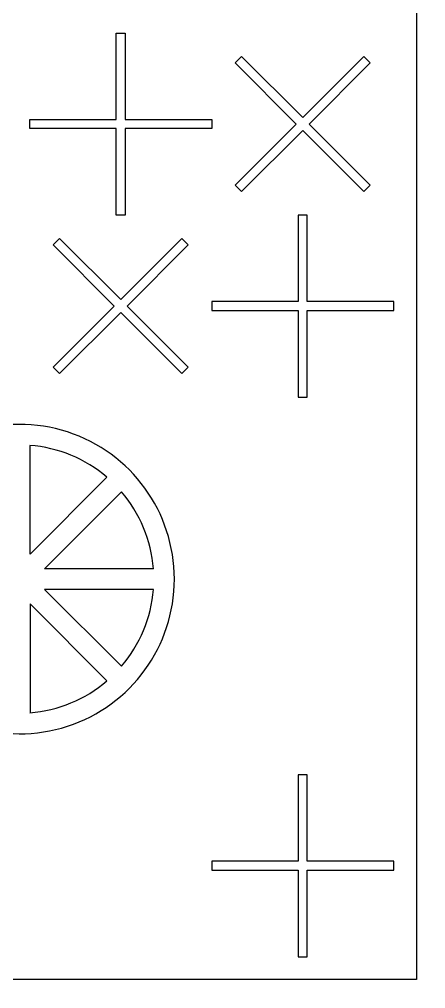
# Model space of a CAD drawing. Header units: inches. Extents: x -271009 to 5700, y -37000 to 38138.
# Drawn here: x -127265 to -125000, y 8628 to 14032 of the extents above; entities that cross this region are included whole.
import ezdxf

# ---------------------------------------------------------------- set-up
doc = ezdxf.new("R2010")
doc.units = ezdxf.units.IN
doc.header["$MEASUREMENT"] = 0

msp = doc.modelspace()

# ---------------------------------------------------------------- linework, layer by layer
for p, q in [((-126725.5, 13474.1), (-126725.5, 13956.3)), ((-126725.5, 13956.3), (-126674.7, 13956.3)), ((-126674.7, 13956.3), (-126674.7, 13474.1)), ((-126061.9, 13789.7), (-126026, 13825.5)), ((-125721, 13448.8), (-126061.9, 13789.7)), ((-126026, 13825.5), (-125685.1, 13484.6)), ((-125685.1, 13484.6), (-125344.2, 13825.5)), ((-125308.3, 13789.7), (-125649.2, 13448.8)), ((-125344.2, 13825.5), (-125308.3, 13789.7)), ((-127207.6, 13423.4), (-127207.6, 13474.1)), ((-127207.6, 13474.1), (-126725.5, 13474.1)), ((-126674.7, 13474.1), (-126192.6, 13474.1)), ((-126192.6, 13474.1), (-126192.6, 13423.4)), ((-126725.5, 13423.4), (-127207.6, 13423.4)), ((-126725.5, 12941.3), (-126725.5, 13423.4)), ((-126192.6, 13423.4), (-126674.7, 13423.4)), ((-126674.7, 13423.4), (-126674.7, 12941.3)), ((-126061.9, 13107.8), (-125721, 13448.8)), ((-125685.1, 13412.9), (-126026, 13072)), ((-125344.2, 13072), (-125685.1, 13412.9)), ((-125649.2, 13448.8), (-125308.3, 13107.8)), ((-126026, 13072), (-126061.9, 13107.8)), ((-125308.3, 13107.8), (-125344.2, 13072)), ((-126674.7, 12941.3), (-126725.5, 12941.3)), ((-125659.8, 12941.3), (-125710.5, 12941.3)), ((-125710.5, 12941.3), (-125710.5, 12459.1)), ((-125659.8, 12459.1), (-125659.8, 12941.3)), ((-127041, 12810.5), (-127076.9, 12774.7)), ((-126700.1, 12469.6), (-127041, 12810.5)), ((-126359.2, 12810.5), (-126700.1, 12469.6)), ((-126323.3, 12774.7), (-126359.2, 12810.5)), ((-127076.9, 12774.7), (-126736, 12433.8)), ((-126664.2, 12433.8), (-126323.3, 12774.7)), ((-126736, 12433.8), (-127076.9, 12092.8)), ((-126323.3, 12092.8), (-126664.2, 12433.8)), ((-126192.6, 12459.1), (-126192.6, 12408.4)), ((-125710.5, 12459.1), (-126192.6, 12459.1)), ((-125177.6, 12459.1), (-125659.8, 12459.1)), ((-125177.6, 12408.4), (-125177.6, 12459.1)), ((-127041, 12057), (-126700.1, 12397.9)), ((-126700.1, 12397.9), (-126359.2, 12057)), ((-126192.6, 12408.4), (-125710.5, 12408.4)), ((-125710.5, 12408.4), (-125710.5, 11926.3)), ((-125659.8, 11926.3), (-125659.8, 12408.4)), ((-125659.8, 12408.4), (-125177.6, 12408.4)), ((-127076.9, 12092.8), (-127041, 12057)), ((-126359.2, 12057), (-126323.3, 12092.8)), ((-125710.5, 11926.3), (-125659.8, 11926.3)), ((-127205.9, 11050.1), (-127205.9, 11656.8)), ((-126777, 11479.1), (-127205.9, 11050.1)), ((-126695.6, 11397.7), (-127124.6, 10968.8)), ((-126517.9, 10968.8), (-127124.6, 10968.8)), ((-126517.9, 10853.7), (-127124.6, 10853.7)), ((-126695.6, 10424.8), (-127124.6, 10853.7)), ((-127205.9, 10772.4), (-127205.9, 10165.7)), ((-126777, 10343.4), (-127205.9, 10772.4)), ((-125659.8, 9820.1), (-125710.5, 9820.1)), ((-125710.5, 9820.1), (-125710.5, 9338)), ((-125659.8, 9338), (-125659.8, 9820.1)), ((-126192.6, 9338), (-126192.6, 9287.3)), ((-125710.5, 9338), (-126192.6, 9338)), ((-125177.6, 9338), (-125659.8, 9338)), ((-125177.6, 9287.3), (-125177.6, 9338)), ((-126192.6, 9287.3), (-125710.5, 9287.3)), ((-125710.5, 9287.3), (-125710.5, 8805.1)), ((-125659.8, 8805.1), (-125659.8, 9287.3)), ((-125659.8, 9287.3), (-125177.6, 9287.3)), ((-125710.5, 8805.1), (-125659.8, 8805.1))]:
    msp.add_line(p, q)
msp.add_lwpolyline([(-137000, 35000, 6), (-113000, 35000)], format="xyb", close=True)
msp.add_lwpolyline([(-136114.3, 17204.3), (-125050.8, 17204.3), (-125050.8, 8678.3), (-136114.3, 8678.3)], close=True)
for radius, start, end in [(862.7, 216.0319, 143.9681), (747.7, 49.4117, 85.5883), (747.7, 4.4117, 40.5883), (747.7, 319.4117, 355.5883), (747.7, 274.4117, 310.5883)]:
    msp.add_arc((-127263.5, 10911.3), radius, start, end)

doc.saveas('drawing.dxf')
